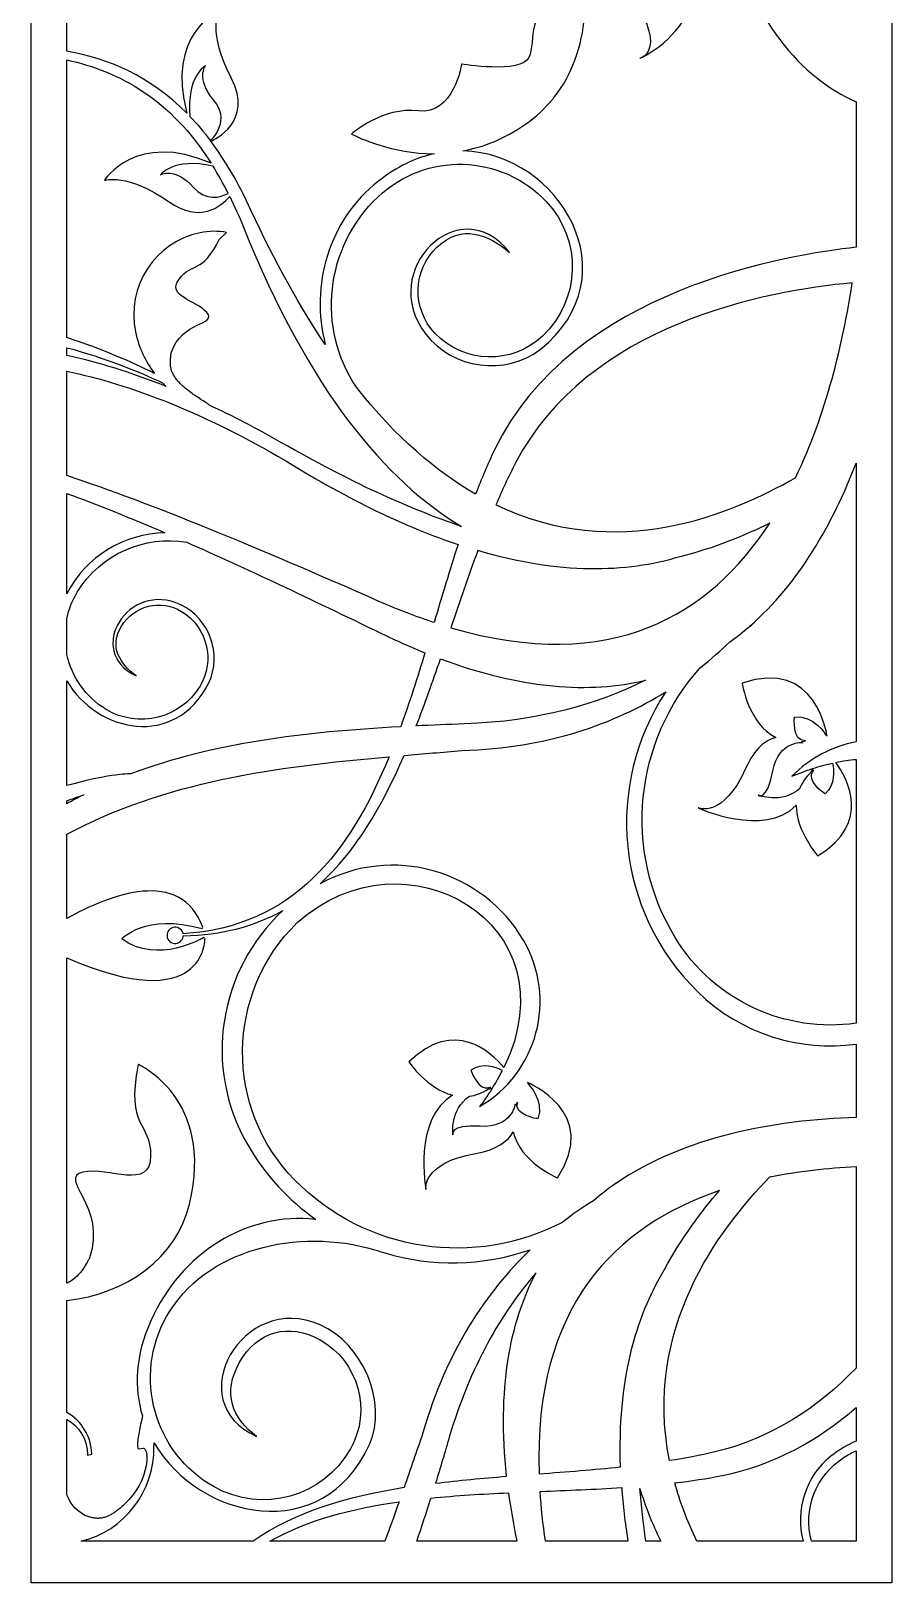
# Model space of a CAD drawing. Header units: centimetres. Extents: x -8.7 to 8, y -13.5 to 11.5.
# Drawn here: x -8.72 to -1.25, y -13.55 to -0.09 of the extents above; entities that cross this region are included whole.
import ezdxf

# ---------------------------------------------------------------- set-up
doc = ezdxf.new("R2010")
doc.units = ezdxf.units.CM
doc.header["$MEASUREMENT"] = 0
doc.layers.add('layer 1', color=7, linetype='Continuous')

msp = doc.modelspace()

# ---------------------------------------------------------------- linework, layer by layer
at = {"layer": 'layer 1', "color": 177}
for points, knots in [([(-8.72004, 11.48936), (-8.72004, 11.48936), (-8.72004, -13.54987), (-8.72004, -13.54987), (-8.72004, -13.54987), (-8.72004, -13.54987), (-1.25294, -13.54987), (-1.25294, -13.54987), (-1.25294, -13.54987), (-1.25294, -13.54987), (-1.25294, 11.45132), (-1.25294, 11.45132), (-1.25294, 11.45132), (-1.25294, 11.45132), (-8.72004, 11.48936), (-8.72004, 11.48936)], [0, 0, 0, 0, 0.2, 0.2, 0.2, 0.2, 0.4, 0.4, 0.4, 0.4, 0.6, 0.6, 0.6, 0.6, 1, 1, 1, 1]), ([(-1.56407, -1.96982), (-1.56407, -1.96982), (-1.56407, -0.70735), (-1.56407, -0.70735), (-1.56407, -0.70735), (-2.03617, -0.50061), (-2.46836, -0.02275), (-2.72979, 0.92877), (-2.72979, 0.92877), (-2.72979, 0.92877), (-2.72785, 0.9353), (-2.72785, 0.9353), (-2.72785, 0.9353), (-2.41348, 0.5919), (-2.20207, 0.94876), (-2.20207, 0.94876), (-2.20207, 0.94876), (-2.29931, 0.97802), (-2.34005, 1.07794), (-2.35707, 1.15973), (-2.35707, 1.15973), (-2.67888, 1.23955), (-2.96106, 1.34477), (-3.20992, 1.47131), (-3.20992, 1.47131), (-2.43587, 0.0658), (-3.44088, -0.33084), (-3.44088, -0.33084), (-3.44088, -0.33084), (-3.44088, -0.33084), (-3.15774, -0.26376), (-3.57956, 0.30518), (-3.57956, 0.30518), (-3.93246, 0.78116), (-3.48207, 1.35741), (-3.3256, 1.53289), (-3.3256, 1.53289), (-3.70944, 1.74711), (-4.01033, 2.01436), (-4.25606, 2.31656), (-4.25606, 2.31656), (-4.29237, 2.222), (-4.33, 2.13104), (-4.36888, 2.04356), (-4.36888, 2.04356), (-4.12271, 1.43546), (-3.93925, 0.83812), (-3.91591, 0.32459), (-3.91591, 0.32459), (-3.90383, 0.16259), (-3.90772, -0.09128), (-4.00273, -0.34576), (-4.00273, -0.34576), (-4.04547, -0.46307), (-4.10474, -0.57089), (-4.18241, -0.66775), (-4.18241, -0.66775), (-4.18472, -0.67069), (-4.18696, -0.67365), (-4.18932, -0.67657), (-4.18932, -0.67657), (-4.19227, -0.68025), (-4.19532, -0.68386), (-4.19837, -0.68749), (-4.19837, -0.68749), (-4.26202, -0.76468), (-4.33907, -0.83748), (-4.43236, -0.90263), (-4.43236, -0.90263), (-4.6162, -1.03098), (-4.80036, -1.10113), (-4.97388, -1.13396), (-4.97388, -1.13396), (-4.13594, -1.15631), (-3.50325, -2.21623), (-4.30384, -2.85464), (-4.30384, -2.85464), (-4.60518, -3.08797), (-5.06279, -3.02471), (-5.29599, -2.72331), (-5.29599, -2.72331), (-5.72444, -2.16949), (-4.99814, -1.46139), (-4.57093, -2.01356), (-4.57093, -2.01356), (-4.76027, -1.85257), (-4.98498, -1.76675), (-5.1967, -1.96675), (-5.1967, -1.96675), (-5.40875, -2.16713), (-5.4182, -2.50164), (-5.21781, -2.71357), (-5.21781, -2.71357), (-4.96724, -2.97878), (-4.54925, -2.99074), (-4.28403, -2.74021), (-4.28403, -2.74021), (-3.95266, -2.42693), (-3.93786, -1.90442), (-4.25107, -1.57289), (-4.25107, -1.57289), (-4.6426, -1.15857), (-5.29568, -1.14024), (-5.70995, -1.53173), (-5.70995, -1.53173), (-6.17355, -1.96974), (-6.2406, -2.67005), (-5.89854, -3.18346), (-5.89854, -3.18346), (-5.55476, -3.6167), (-5.20613, -3.91388), (-4.86374, -4.10982), (-4.86374, -4.10982), (-4.81288, -3.9773), (-4.75881, -3.84908), (-4.70028, -3.72686), (-4.70028, -3.72686), (-4.0297, -2.32651), (-2.12511, -2.02809), (-1.56407, -1.96982)], [0, 0, 0, 0, 0.03225806, 0.03225806, 0.03225806, 0.03225806, 0.06451613, 0.06451613, 0.06451613, 0.06451613, 0.09677419, 0.09677419, 0.09677419, 0.09677419, 0.12903226, 0.12903226, 0.12903226, 0.12903226, 0.16129032, 0.16129032, 0.16129032, 0.16129032, 0.19354839, 0.19354839, 0.19354839, 0.19354839, 0.22580645, 0.22580645, 0.22580645, 0.22580645, 0.25806452, 0.25806452, 0.25806452, 0.25806452, 0.29032258, 0.29032258, 0.29032258, 0.29032258, 0.32258065, 0.32258065, 0.32258065, 0.32258065, 0.35483871, 0.35483871, 0.35483871, 0.35483871, 0.38709677, 0.38709677, 0.38709677, 0.38709677, 0.41935484, 0.41935484, 0.41935484, 0.41935484, 0.4516129, 0.4516129, 0.4516129, 0.4516129, 0.48387097, 0.48387097, 0.48387097, 0.48387097, 0.51612903, 0.51612903, 0.51612903, 0.51612903, 0.5483871, 0.5483871, 0.5483871, 0.5483871, 0.58064516, 0.58064516, 0.58064516, 0.58064516, 0.61290323, 0.61290323, 0.61290323, 0.61290323, 0.64516129, 0.64516129, 0.64516129, 0.64516129, 0.67741935, 0.67741935, 0.67741935, 0.67741935, 0.70967742, 0.70967742, 0.70967742, 0.70967742, 0.74193548, 0.74193548, 0.74193548, 0.74193548, 0.77419355, 0.77419355, 0.77419355, 0.77419355, 0.80645161, 0.80645161, 0.80645161, 0.80645161, 0.83870968, 0.83870968, 0.83870968, 0.83870968, 0.87096774, 0.87096774, 0.87096774, 0.87096774, 0.90322581, 0.90322581, 0.90322581, 0.90322581, 0.93548387, 0.93548387, 0.93548387, 0.93548387, 1, 1, 1, 1]), ([(-8.40891, 1.05846), (-8.40891, 1.05846), (-8.40891, -0.2704), (-8.40891, -0.2704), (-8.40891, -0.2704), (-8.04628, -0.33522), (-7.69075, -0.4811), (-7.36853, -0.80699), (-7.36853, -0.80699), (-7.5547, -0.12901), (-7.0933, 0.08269), (-7.0933, 0.08269), (-7.0933, 0.08269), (-7.0933, 0.08269), (-7.18849, -0.1044), (-6.98341, -0.49974), (-6.98341, -0.49974), (-6.78605, -0.88027), (-7.13418, -1.03848), (-7.1606, -1.04982), (-7.1606, -1.04982), (-7.03776, -1.21426), (-6.92115, -1.41088), (-6.81258, -1.64662), (-6.81258, -1.64662), (-6.6028, -2.10209), (-6.38677, -2.48756), (-6.16754, -2.81375), (-6.16754, -2.81375), (-6.29897, -2.302), (-6.14085, -1.73291), (-5.70546, -1.39602), (-5.70546, -1.39602), (-5.54654, -1.26964), (-5.38282, -1.19344), (-5.22202, -1.1578), (-5.22202, -1.1578), (-5.59119, -1.1601), (-5.87536, -1.01896), (-5.9411, -0.98845), (-5.9411, -0.98845), (-5.9411, -0.98845), (-5.6667, -0.7482), (-5.36142, -0.78733), (-5.36142, -0.78733), (-5.05599, -0.82632), (-4.9852, -0.38098), (-4.9852, -0.38098), (-4.9852, -0.38098), (-4.9852, -0.38098), (-4.47005, -0.46778), (-4.40295, -0.32334), (-4.40295, -0.32334), (-4.33595, -0.1788), (-4.43228, 0.12316), (-4.1267, 0.10927), (-4.1267, 0.10927), (-4.04819, 0.10564), (-3.99939, 0.19642), (-3.97191, 0.32904), (-3.97191, 0.32904), (-4.01851, 0.76304), (-4.18285, 1.25752), (-4.39632, 1.76976), (-4.39632, 1.76976), (-4.39632, 1.76976), (-4.39692, 1.76293), (-4.39692, 1.76293), (-4.39692, 1.76293), (-4.41542, 1.79059), (-4.44119, 1.81065), (-4.4729, 1.82487), (-4.4729, 1.82487), (-5.65193, -0.52322), (-7.77226, -0.04034), (-8.40891, 1.05846)], [0, 0, 0, 0, 0.05, 0.05, 0.05, 0.05, 0.1, 0.1, 0.1, 0.1, 0.15, 0.15, 0.15, 0.15, 0.2, 0.2, 0.2, 0.2, 0.25, 0.25, 0.25, 0.25, 0.3, 0.3, 0.3, 0.3, 0.35, 0.35, 0.35, 0.35, 0.4, 0.4, 0.4, 0.4, 0.45, 0.45, 0.45, 0.45, 0.5, 0.5, 0.5, 0.5, 0.55, 0.55, 0.55, 0.55, 0.6, 0.6, 0.6, 0.6, 0.65, 0.65, 0.65, 0.65, 0.7, 0.7, 0.7, 0.7, 0.75, 0.75, 0.75, 0.75, 0.8, 0.8, 0.8, 0.8, 0.85, 0.85, 0.85, 0.85, 0.9, 0.9, 0.9, 0.9, 1, 1, 1, 1]), ([(-8.40891, -0.34498), (-8.40891, -0.34498), (-8.40891, -2.75301), (-8.40891, -2.75301), (-8.40891, -2.75301), (-8.10919, -2.84948), (-7.85075, -2.9627), (-7.64924, -3.06338), (-7.64924, -3.06338), (-7.72745, -2.96026), (-7.78471, -2.83866), (-7.8133, -2.70364), (-7.8133, -2.70364), (-7.8963, -2.3117), (-7.64591, -1.92667), (-7.25388, -1.84373), (-7.25388, -1.84373), (-7.17549, -1.82713), (-7.09746, -1.8272), (-7.02346, -1.84154), (-7.02346, -1.84154), (-7.02346, -1.84154), (-7.08821, -1.90092), (-7.08821, -1.90092), (-7.08821, -1.90092), (-7.23842, -2.2071), (-7.32179, -2.09403), (-7.43475, -2.24458), (-7.43475, -2.24458), (-7.54913, -2.3967), (-7.28816, -2.42644), (-7.19494, -2.5359), (-7.19494, -2.5359), (-7.10189, -2.64542), (-7.41293, -2.60321), (-7.50373, -2.88471), (-7.50373, -2.88471), (-7.50551, -2.89024), (-7.50552, -2.89703), (-7.50628, -2.90271), (-7.50628, -2.90271), (-7.50803, -2.91512), (-7.5095, -2.9275), (-7.51055, -2.93997), (-7.51055, -2.93997), (-7.51149, -2.9521), (-7.51201, -2.96428), (-7.51148, -2.97643), (-7.51148, -2.97643), (-7.51109, -2.98826), (-7.50986, -3.00009), (-7.5077, -3.01166), (-7.5077, -3.01166), (-7.50552, -3.02318), (-7.50231, -3.03449), (-7.49824, -3.04544), (-7.49824, -3.04544), (-7.49408, -3.05647), (-7.4891, -3.0672), (-7.48332, -3.07752), (-7.48332, -3.07752), (-7.47736, -3.088), (-7.47075, -3.09809), (-7.46359, -3.10774), (-7.46359, -3.10774), (-7.45614, -3.11769), (-7.4483, -3.1272), (-7.43999, -3.13632), (-7.43999, -3.13632), (-7.43166, -3.14557), (-7.42296, -3.15456), (-7.41394, -3.16324), (-7.41394, -3.16324), (-7.40482, -3.17189), (-7.39546, -3.18028), (-7.38603, -3.18847), (-7.38603, -3.18847), (-7.37652, -3.19663), (-7.36686, -3.20456), (-7.35702, -3.21223), (-7.35702, -3.21223), (-7.32813, -3.23477), (-7.29766, -3.25601), (-7.26606, -3.2744), (-7.26606, -3.2744), (-7.26606, -3.2744), (-7.2625, -3.2785), (-7.2625, -3.2785), (-7.2625, -3.2785), (-7.20773, -3.3127), (-7.17847, -3.33311), (-7.17847, -3.33311), (-7.17847, -3.33311), (-7.17847, -3.33311), (-7.17737, -3.33663), (-7.17737, -3.33663), (-7.17737, -3.33663), (-6.9745, -3.431), (-6.7641, -3.53972), (-6.54628, -3.66373), (-6.54628, -3.66373), (-5.96307, -3.99875), (-5.44607, -4.23386), (-4.98673, -4.3898), (-4.98673, -4.3898), (-5.64171, -3.99715), (-6.30504, -3.21815), (-6.87839, -1.79381), (-6.87839, -1.79381), (-6.91638, -1.69943), (-6.95597, -1.61121), (-6.99688, -1.52836), (-6.99688, -1.52836), (-7.07372, -1.61764), (-7.25524, -1.76311), (-7.52274, -1.575), (-7.52274, -1.575), (-7.88542, -1.31995), (-8.08281, -1.38881), (-8.08281, -1.38881), (-8.08281, -1.38881), (-8.08281, -1.38881), (-7.80954, -0.95724), (-7.15806, -1.24037), (-7.15806, -1.24037), (-7.5151, -0.679), (-7.95317, -0.4473), (-8.40891, -0.34498)], [0, 0, 0, 0, 0.03030303, 0.03030303, 0.03030303, 0.03030303, 0.06060606, 0.06060606, 0.06060606, 0.06060606, 0.09090909, 0.09090909, 0.09090909, 0.09090909, 0.12121212, 0.12121212, 0.12121212, 0.12121212, 0.15151515, 0.15151515, 0.15151515, 0.15151515, 0.18181818, 0.18181818, 0.18181818, 0.18181818, 0.21212121, 0.21212121, 0.21212121, 0.21212121, 0.24242424, 0.24242424, 0.24242424, 0.24242424, 0.27272727, 0.27272727, 0.27272727, 0.27272727, 0.3030303, 0.3030303, 0.3030303, 0.3030303, 0.33333333, 0.33333333, 0.33333333, 0.33333333, 0.36363636, 0.36363636, 0.36363636, 0.36363636, 0.39393939, 0.39393939, 0.39393939, 0.39393939, 0.42424242, 0.42424242, 0.42424242, 0.42424242, 0.45454545, 0.45454545, 0.45454545, 0.45454545, 0.48484848, 0.48484848, 0.48484848, 0.48484848, 0.51515152, 0.51515152, 0.51515152, 0.51515152, 0.54545455, 0.54545455, 0.54545455, 0.54545455, 0.57575758, 0.57575758, 0.57575758, 0.57575758, 0.60606061, 0.60606061, 0.60606061, 0.60606061, 0.63636364, 0.63636364, 0.63636364, 0.63636364, 0.66666667, 0.66666667, 0.66666667, 0.66666667, 0.6969697, 0.6969697, 0.6969697, 0.6969697, 0.72727273, 0.72727273, 0.72727273, 0.72727273, 0.75757576, 0.75757576, 0.75757576, 0.75757576, 0.78787879, 0.78787879, 0.78787879, 0.78787879, 0.81818182, 0.81818182, 0.81818182, 0.81818182, 0.84848485, 0.84848485, 0.84848485, 0.84848485, 0.87878788, 0.87878788, 0.87878788, 0.87878788, 0.90909091, 0.90909091, 0.90909091, 0.90909091, 0.93939394, 0.93939394, 0.93939394, 0.93939394, 1, 1, 1, 1]), ([(-7.16341, -1.04612), (-7.22147, -0.96869), (-7.28092, -0.89842), (-7.34159, -0.83477), (-7.34159, -0.83477), (-7.37307, -0.485), (-7.2056, -0.39365), (-7.2056, -0.39365), (-7.2056, -0.39365), (-7.2056, -0.39365), (-7.2954, -0.50637), (-7.13536, -0.69405), (-7.13536, -0.69405), (-6.9917, -0.86263), (-7.13309, -1.0165), (-7.16341, -1.04612)], [0, 0, 0, 0, 0.2, 0.2, 0.2, 0.2, 0.4, 0.4, 0.4, 0.4, 0.6, 0.6, 0.6, 0.6, 1, 1, 1, 1]), ([(-7.14121, -1.26694), (-7.09606, -1.33977), (-7.0523, -1.41826), (-7.00994, -1.50231), (-7.00994, -1.50231), (-7.07927, -1.53863), (-7.20152, -1.57285), (-7.31076, -1.45095), (-7.31076, -1.45095), (-7.47464, -1.26791), (-7.5978, -1.34162), (-7.5978, -1.34162), (-7.5978, -1.34162), (-7.5978, -1.34162), (-7.48473, -1.18759), (-7.14121, -1.26694)], [0, 0, 0, 0, 0.2, 0.2, 0.2, 0.2, 0.4, 0.4, 0.4, 0.4, 0.6, 0.6, 0.6, 0.6, 1, 1, 1, 1]), ([(-1.59762, -2.27784), (-1.67597, -2.79368), (-1.82152, -3.41475), (-2.09018, -3.96765), (-2.09018, -3.96765), (-2.65375, -4.28538), (-3.63137, -4.706), (-4.68812, -4.20201), (-4.68812, -4.20201), (-4.63453, -4.0766), (-4.57812, -3.95525), (-4.51771, -3.83969), (-4.51771, -3.83969), (-3.88774, -2.63447), (-2.34708, -2.34637), (-1.59762, -2.27784)], [0, 0, 0, 0, 0.2, 0.2, 0.2, 0.2, 0.4, 0.4, 0.4, 0.4, 0.6, 0.6, 0.6, 0.6, 1, 1, 1, 1]), ([(-8.40891, -2.83981), (-8.40891, -2.83981), (-8.40891, -2.90729), (-8.40891, -2.90729), (-8.40891, -2.90729), (-8.13976, -2.96647), (-7.85252, -3.05489), (-7.54688, -3.17698), (-7.54688, -3.17698), (-7.55838, -3.16621), (-7.56958, -3.15511), (-7.58053, -3.14373), (-7.58053, -3.14373), (-7.79113, -3.04498), (-8.07398, -2.93069), (-8.40891, -2.83981)], [0, 0, 0, 0, 0.2, 0.2, 0.2, 0.2, 0.4, 0.4, 0.4, 0.4, 0.6, 0.6, 0.6, 0.6, 1, 1, 1, 1]), ([(-8.40891, -3.04416), (-8.40891, -3.04416), (-8.40891, -3.94914), (-8.40891, -3.94914), (-8.40891, -3.94914), (-7.66157, -4.19673), (-6.77534, -4.56657), (-5.70258, -5.03916), (-5.70258, -5.03916), (-5.53646, -5.11235), (-5.37762, -5.17263), (-5.22437, -5.22321), (-5.22437, -5.22321), (-5.15635, -4.99525), (-5.08884, -4.76728), (-5.01679, -4.54581), (-5.01679, -4.54581), (-5.46185, -4.39706), (-5.9574, -4.16303), (-6.5087, -3.82196), (-6.5087, -3.82196), (-7.22177, -3.40437), (-7.85484, -3.15895), (-8.40891, -3.04416)], [0, 0, 0, 0, 0.14285714, 0.14285714, 0.14285714, 0.14285714, 0.28571429, 0.28571429, 0.28571429, 0.28571429, 0.42857143, 0.42857143, 0.42857143, 0.42857143, 0.57142857, 0.57142857, 0.57142857, 0.57142857, 0.71428571, 0.71428571, 0.71428571, 0.71428571, 1, 1, 1, 1]), ([(-1.56407, -8.69707), (-1.56407, -8.69707), (-1.56407, -6.40942), (-1.56407, -6.40942), (-1.56407, -6.40942), (-1.62109, -6.41465), (-1.67986, -6.42324), (-1.74056, -6.43577), (-1.74056, -6.43577), (-1.64192, -6.57077), (-1.42282, -6.95826), (-1.89666, -7.24616), (-1.89666, -7.24616), (-1.89666, -7.24616), (-2.08304, -7.03675), (-2.08299, -6.80758), (-2.08299, -6.80758), (-2.36473, -7.0923), (-2.93351, -6.82927), (-2.93351, -6.82927), (-2.93351, -6.82927), (-2.93351, -6.82927), (-2.71861, -6.92624), (-2.52218, -6.48843), (-2.52218, -6.48843), (-2.44304, -6.3121), (-2.3471, -6.2414), (-2.26071, -6.21977), (-2.26071, -6.21977), (-2.49906, -6.0997), (-2.55313, -5.74853), (-2.55313, -5.74853), (-2.55313, -5.74853), (-1.90868, -5.52503), (-1.81629, -6.20607), (-1.81629, -6.20607), (-1.81629, -6.20607), (-1.81629, -6.20607), (-1.82631, -6.19759), (-1.82631, -6.19759), (-1.82631, -6.19759), (-1.82631, -6.19759), (-1.92944, -6.02012), (-2.09812, -6.04142), (-2.09812, -6.04142), (-2.09812, -6.04142), (-2.12255, -6.25465), (-2.00282, -6.2474), (-2.00282, -6.2474), (-2.00282, -6.2474), (-2.02346, -6.25486), (-2.02346, -6.25486), (-2.02346, -6.25486), (-2.02798, -6.25549), (-2.03241, -6.25596), (-2.03686, -6.25645), (-2.03686, -6.25645), (-2.02956, -6.26075), (-2.02554, -6.26356), (-2.02554, -6.26356), (-2.02554, -6.26356), (-2.02554, -6.26356), (-2.23264, -6.23868), (-2.28499, -6.50932), (-2.28499, -6.50932), (-2.33731, -6.78007), (-2.4138, -6.72005), (-2.4138, -6.72005), (-2.4138, -6.72005), (-2.4138, -6.72005), (-2.21045, -6.8), (-2.0556, -6.66406), (-2.0556, -6.66406), (-2.03533, -6.61436), (-2.00252, -6.56559), (-1.95364, -6.51967), (-1.95364, -6.51967), (-1.94932, -6.50995), (-1.94517, -6.49984), (-1.94117, -6.4893), (-1.94117, -6.4893), (-1.99956, -6.5082), (-2.0592, -6.52997), (-2.12045, -6.55568), (-2.12045, -6.55568), (-1.96372, -6.39593), (-1.76855, -6.29679), (-1.56407, -6.25849), (-1.56407, -6.25849), (-1.56407, -6.25849), (-1.56407, -3.84099), (-1.56407, -3.84099), (-1.56407, -3.84099), (-1.767, -4.36796), (-2.06064, -4.88501), (-2.48543, -5.25324), (-2.48543, -5.25324), (-2.48543, -5.25324), (-2.47142, -5.24554), (-2.47142, -5.24554), (-2.47142, -5.24554), (-2.47767, -5.24934), (-2.48379, -5.25329), (-2.48999, -5.25715), (-2.48999, -5.25715), (-2.54459, -5.30425), (-2.60112, -5.34913), (-2.66013, -5.39102), (-2.66013, -5.39102), (-2.73786, -5.46616), (-2.82333, -5.54149), (-2.91679, -5.61497), (-2.91679, -5.61497), (-3.48139, -6.24493), (-3.59473, -7.1936), (-3.13287, -7.95393), (-3.13287, -7.95393), (-2.79532, -8.50963), (-2.16937, -8.78242), (-1.56407, -8.69707)], [0, 0, 0, 0, 0.03225806, 0.03225806, 0.03225806, 0.03225806, 0.06451613, 0.06451613, 0.06451613, 0.06451613, 0.09677419, 0.09677419, 0.09677419, 0.09677419, 0.12903226, 0.12903226, 0.12903226, 0.12903226, 0.16129032, 0.16129032, 0.16129032, 0.16129032, 0.19354839, 0.19354839, 0.19354839, 0.19354839, 0.22580645, 0.22580645, 0.22580645, 0.22580645, 0.25806452, 0.25806452, 0.25806452, 0.25806452, 0.29032258, 0.29032258, 0.29032258, 0.29032258, 0.32258065, 0.32258065, 0.32258065, 0.32258065, 0.35483871, 0.35483871, 0.35483871, 0.35483871, 0.38709677, 0.38709677, 0.38709677, 0.38709677, 0.41935484, 0.41935484, 0.41935484, 0.41935484, 0.4516129, 0.4516129, 0.4516129, 0.4516129, 0.48387097, 0.48387097, 0.48387097, 0.48387097, 0.51612903, 0.51612903, 0.51612903, 0.51612903, 0.5483871, 0.5483871, 0.5483871, 0.5483871, 0.58064516, 0.58064516, 0.58064516, 0.58064516, 0.61290323, 0.61290323, 0.61290323, 0.61290323, 0.64516129, 0.64516129, 0.64516129, 0.64516129, 0.67741935, 0.67741935, 0.67741935, 0.67741935, 0.70967742, 0.70967742, 0.70967742, 0.70967742, 0.74193548, 0.74193548, 0.74193548, 0.74193548, 0.77419355, 0.77419355, 0.77419355, 0.77419355, 0.80645161, 0.80645161, 0.80645161, 0.80645161, 0.83870968, 0.83870968, 0.83870968, 0.83870968, 0.87096774, 0.87096774, 0.87096774, 0.87096774, 0.90322581, 0.90322581, 0.90322581, 0.90322581, 0.93548387, 0.93548387, 0.93548387, 0.93548387, 1, 1, 1, 1]), ([(-8.40891, -4.10301), (-8.40891, -4.10301), (-8.40891, -4.9749), (-8.40891, -4.9749), (-8.40891, -4.9749), (-8.24737, -4.64584), (-7.90996, -4.45506), (-7.55868, -4.4448), (-7.55868, -4.4448), (-7.8612, -4.31452), (-8.14378, -4.20033), (-8.40891, -4.10301)], [0, 0, 0, 0, 0.25, 0.25, 0.25, 0.25, 0.5, 0.5, 0.5, 0.5, 1, 1, 1, 1]), ([(-2.31208, -4.3612), (-2.83094, -5.15452), (-3.6824, -5.6768), (-5.07777, -5.2689), (-5.07777, -5.2689), (-5.00173, -5.04314), (-4.92586, -4.81783), (-4.84532, -4.59968), (-4.84532, -4.59968), (-4.13418, -4.80857), (-3.5581, -4.79406), (-3.09399, -4.65329), (-3.09399, -4.65329), (-2.79238, -4.57905), (-2.52586, -4.46618), (-2.31208, -4.3612)], [0, 0, 0, 0, 0.2, 0.2, 0.2, 0.2, 0.4, 0.4, 0.4, 0.4, 0.6, 0.6, 0.6, 0.6, 1, 1, 1, 1]), ([(-8.40891, -5.18551), (-8.40891, -5.18551), (-8.40891, -5.50007), (-8.40891, -5.50007), (-8.40891, -5.50007), (-8.36729, -5.69187), (-8.24994, -5.86683), (-8.06871, -5.97643), (-8.06871, -5.97643), (-7.78885, -6.14563), (-7.42491, -6.05598), (-7.25564, -5.77622), (-7.25564, -5.77622), (-7.12031, -5.55233), (-7.1921, -5.26121), (-7.41599, -5.12585), (-7.41599, -5.12585), (-7.59492, -5.01756), (-7.82792, -5.07494), (-7.93617, -5.25396), (-7.93617, -5.25396), (-8.04422, -5.43268), (-7.94997, -5.57715), (-7.80842, -5.68541), (-7.80842, -5.68541), (-8.26021, -5.46979), (-7.87416, -4.85335), (-7.42102, -5.06959), (-7.42102, -5.06959), (-7.17442, -5.18728), (-7.06066, -5.49838), (-7.17845, -5.74497), (-7.17845, -5.74497), (-7.46603, -6.32547), (-8.15308, -6.17389), (-8.40891, -5.72916), (-8.40891, -5.72916), (-8.40891, -5.72916), (-8.40891, -6.63724), (-8.40891, -6.63724), (-8.40891, -6.63724), (-8.08888, -6.54304), (-7.87563, -6.5338), (-7.84783, -6.53299), (-7.84783, -6.53299), (-7.14427, -6.26737), (-6.35337, -6.17204), (-5.51392, -6.12635), (-5.51392, -6.12635), (-5.43842, -5.9189), (-5.36971, -5.70343), (-5.30333, -5.48566), (-5.30333, -5.48566), (-5.42513, -5.43639), (-5.55017, -5.3811), (-5.67915, -5.31839), (-5.67915, -5.31839), (-6.30309, -5.01504), (-6.86295, -4.75022), (-7.36908, -4.52734), (-7.36908, -4.52734), (-7.73358, -4.46414), (-8.11598, -4.62461), (-8.31891, -4.96026), (-8.31891, -4.96026), (-8.36226, -5.03193), (-8.39201, -5.108), (-8.40891, -5.18551)], [0, 0, 0, 0, 0.05555556, 0.05555556, 0.05555556, 0.05555556, 0.11111111, 0.11111111, 0.11111111, 0.11111111, 0.16666667, 0.16666667, 0.16666667, 0.16666667, 0.22222222, 0.22222222, 0.22222222, 0.22222222, 0.27777778, 0.27777778, 0.27777778, 0.27777778, 0.33333333, 0.33333333, 0.33333333, 0.33333333, 0.38888889, 0.38888889, 0.38888889, 0.38888889, 0.44444444, 0.44444444, 0.44444444, 0.44444444, 0.5, 0.5, 0.5, 0.5, 0.55555556, 0.55555556, 0.55555556, 0.55555556, 0.61111111, 0.61111111, 0.61111111, 0.61111111, 0.66666667, 0.66666667, 0.66666667, 0.66666667, 0.72222222, 0.72222222, 0.72222222, 0.72222222, 0.77777778, 0.77777778, 0.77777778, 0.77777778, 0.83333333, 0.83333333, 0.83333333, 0.83333333, 0.88888889, 0.88888889, 0.88888889, 0.88888889, 1, 1, 1, 1]), ([(-5.37923, -6.11943), (-5.24152, -6.11277), (-5.10258, -6.10723), (-4.96256, -6.10235), (-4.96256, -6.10235), (-4.32165, -6.07997), (-3.8036, -5.92817), (-3.39033, -5.72318), (-3.39033, -5.72318), (-3.87355, -5.83883), (-4.45899, -5.802), (-5.16867, -5.53742), (-5.16867, -5.53742), (-5.2361, -5.73461), (-5.30521, -5.9301), (-5.37923, -6.11943)], [0, 0, 0, 0, 0.2, 0.2, 0.2, 0.2, 0.4, 0.4, 0.4, 0.4, 0.6, 0.6, 0.6, 0.6, 1, 1, 1, 1]), ([(-1.56407, -9.51341), (-1.56407, -9.51341), (-1.56407, -8.87777), (-1.56407, -8.87777), (-1.56407, -8.87777), (-2.05046, -8.94444), (-2.56136, -8.79349), (-2.93895, -8.42314), (-2.93895, -8.42314), (-3.65353, -7.72231), (-3.7475, -6.62785), (-3.2145, -5.82349), (-3.2145, -5.82349), (-3.65701, -6.09806), (-4.23762, -6.31143), (-4.98376, -6.33328), (-4.98376, -6.33328), (-5.15163, -6.34725), (-5.3185, -6.3607), (-5.48415, -6.37488), (-5.48415, -6.37488), (-5.67466, -6.81435), (-5.90249, -7.20607), (-6.21337, -7.48754), (-6.21337, -7.48754), (-5.59017, -7.14745), (-4.80579, -7.36427), (-4.44722, -7.98208), (-4.44722, -7.98208), (-4.15567, -8.48441), (-4.32669, -9.12797), (-4.82894, -9.41963), (-4.82894, -9.41963), (-4.7889, -9.36664), (-4.75305, -9.31424), (-4.72031, -9.26233), (-4.72031, -9.26233), (-4.73152, -9.2636), (-4.74234, -9.26513), (-4.75284, -9.26691), (-4.75284, -9.26691), (-4.80943, -9.30292), (-4.86479, -9.32267), (-4.91795, -9.33003), (-4.91795, -9.33003), (-5.08793, -9.44648), (-5.06071, -9.66326), (-5.06071, -9.66326), (-5.06071, -9.66326), (-5.06071, -9.66326), (-5.09996, -9.57431), (-4.82468, -9.59053), (-4.82468, -9.59053), (-4.54949, -9.60669), (-4.52241, -9.39986), (-4.52241, -9.39986), (-4.52241, -9.39986), (-4.52241, -9.39986), (-4.52068, -9.40444), (-4.51832, -9.41257), (-4.51832, -9.41257), (-4.51675, -9.40839), (-4.5152, -9.40422), (-4.51348, -9.4), (-4.51348, -9.4), (-4.51348, -9.4), (-4.50115, -9.38184), (-4.50115, -9.38184), (-4.50115, -9.38184), (-4.53776, -9.49606), (-4.32511, -9.52509), (-4.32511, -9.52509), (-4.32511, -9.52509), (-4.26279, -9.36692), (-4.40925, -9.22312), (-4.40925, -9.22312), (-4.40925, -9.22312), (-4.40925, -9.22312), (-4.41499, -9.21132), (-4.41499, -9.21132), (-4.41499, -9.21132), (-4.41499, -9.21132), (-3.77792, -9.46916), (-4.15376, -10.03838), (-4.15376, -10.03838), (-4.15376, -10.03838), (-4.48067, -9.89919), (-4.53811, -9.63858), (-4.53811, -9.63858), (-4.58043, -9.71695), (-4.67264, -9.79243), (-4.86306, -9.82553), (-4.86306, -9.82553), (-5.33584, -9.90766), (-5.29498, -10.13985), (-5.29498, -10.13985), (-5.29498, -10.13985), (-5.29498, -10.13985), (-5.40926, -9.52371), (-5.06373, -9.32109), (-5.06373, -9.32109), (-5.28581, -9.26449), (-5.44269, -9.03214), (-5.44269, -9.03214), (-5.44269, -9.03214), (-5.04661, -8.64416), (-4.72528, -8.95224), (-4.61885, -9.08118), (-4.61885, -9.08118), (-4.00742, -7.82608), (-5.48073, -6.99021), (-6.41125, -7.82484), (-6.41125, -7.82484), (-7.03347, -8.43434), (-7.04371, -9.43281), (-6.43402, -10.05507), (-6.43402, -10.05507), (-5.81135, -10.6906), (-4.86391, -10.81519), (-4.1139, -10.4236), (-4.1139, -10.4236), (-4.02244, -10.3534), (-3.93125, -10.29097), (-3.8419, -10.2355), (-3.8419, -10.2355), (-3.78142, -10.18373), (-3.71842, -10.13535), (-3.65315, -10.0903), (-3.65315, -10.0903), (-3.65315, -10.0903), (-3.64618, -10.08352), (-3.64618, -10.08352), (-3.64618, -10.08352), (-3.64618, -10.08352), (-3.65151, -10.08921), (-3.65151, -10.08921), (-3.65151, -10.08921), (-3.05202, -9.67617), (-2.26605, -9.53739), (-1.56407, -9.51341)], [0, 0, 0, 0, 0.02777778, 0.02777778, 0.02777778, 0.02777778, 0.05555556, 0.05555556, 0.05555556, 0.05555556, 0.08333333, 0.08333333, 0.08333333, 0.08333333, 0.11111111, 0.11111111, 0.11111111, 0.11111111, 0.13888889, 0.13888889, 0.13888889, 0.13888889, 0.16666667, 0.16666667, 0.16666667, 0.16666667, 0.19444444, 0.19444444, 0.19444444, 0.19444444, 0.22222222, 0.22222222, 0.22222222, 0.22222222, 0.25, 0.25, 0.25, 0.25, 0.27777778, 0.27777778, 0.27777778, 0.27777778, 0.30555556, 0.30555556, 0.30555556, 0.30555556, 0.33333333, 0.33333333, 0.33333333, 0.33333333, 0.36111111, 0.36111111, 0.36111111, 0.36111111, 0.38888889, 0.38888889, 0.38888889, 0.38888889, 0.41666667, 0.41666667, 0.41666667, 0.41666667, 0.44444444, 0.44444444, 0.44444444, 0.44444444, 0.47222222, 0.47222222, 0.47222222, 0.47222222, 0.5, 0.5, 0.5, 0.5, 0.52777778, 0.52777778, 0.52777778, 0.52777778, 0.55555556, 0.55555556, 0.55555556, 0.55555556, 0.58333333, 0.58333333, 0.58333333, 0.58333333, 0.61111111, 0.61111111, 0.61111111, 0.61111111, 0.63888889, 0.63888889, 0.63888889, 0.63888889, 0.66666667, 0.66666667, 0.66666667, 0.66666667, 0.69444444, 0.69444444, 0.69444444, 0.69444444, 0.72222222, 0.72222222, 0.72222222, 0.72222222, 0.75, 0.75, 0.75, 0.75, 0.77777778, 0.77777778, 0.77777778, 0.77777778, 0.80555556, 0.80555556, 0.80555556, 0.80555556, 0.83333333, 0.83333333, 0.83333333, 0.83333333, 0.86111111, 0.86111111, 0.86111111, 0.86111111, 0.88888889, 0.88888889, 0.88888889, 0.88888889, 0.91666667, 0.91666667, 0.91666667, 0.91666667, 0.94444444, 0.94444444, 0.94444444, 0.94444444, 1, 1, 1, 1]), ([(-8.40891, -7.05795), (-8.40891, -7.05795), (-8.40891, -7.78775), (-8.40891, -7.78775), (-8.40891, -7.78775), (-8.03199, -7.57946), (-7.42279, -7.34494), (-7.23054, -7.86487), (-7.23054, -7.86487), (-7.23054, -7.86487), (-7.23438, -7.87593), (-7.23438, -7.87593), (-7.23438, -7.87593), (-7.73411, -7.73761), (-7.93273, -7.96665), (-7.93273, -7.96665), (-7.93273, -7.96665), (-7.62166, -8.19504), (-7.22163, -7.95392), (-7.22163, -7.95392), (-7.22163, -7.95392), (-7.22163, -7.95392), (-7.21115, -7.96517), (-7.21115, -7.96517), (-7.21115, -7.96517), (-7.21115, -7.96517), (-7.2073, -8.6504), (-8.40891, -8.131), (-8.40891, -8.131), (-8.40891, -8.131), (-8.40891, -10.95142), (-8.40891, -10.95142), (-8.40891, -10.95142), (-8.3974, -10.94573), (-8.38621, -10.93951), (-8.37539, -10.93264), (-8.37539, -10.93264), (-8.35956, -10.92245), (-8.34456, -10.91124), (-8.33065, -10.89856), (-8.33065, -10.89856), (-8.31655, -10.88588), (-8.3036, -10.87202), (-8.29164, -10.85722), (-8.29164, -10.85722), (-8.2793, -10.84213), (-8.26814, -10.82597), (-8.25765, -10.80953), (-8.25765, -10.80953), (-8.24685, -10.79274), (-8.23692, -10.77534), (-8.22707, -10.75792), (-8.22707, -10.75792), (-8.22259, -10.74986), (-8.21605, -10.7411), (-8.21305, -10.73233), (-8.21305, -10.73233), (-8.05719, -10.28456), (-8.49566, -10.03802), (-8.27078, -9.98788), (-8.27078, -9.98788), (-8.04597, -9.93782), (-7.6835, -10.15195), (-7.68268, -9.84693), (-7.68268, -9.84693), (-7.68178, -9.54193), (-7.90244, -9.61076), (-7.79037, -9.05481), (-7.79037, -9.05481), (-7.79037, -9.05481), (-7.12311, -9.34601), (-7.34573, -10.26612), (-7.34573, -10.26612), (-7.45895, -10.73374), (-7.89671, -11.04489), (-8.40891, -11.10051), (-8.40891, -11.10051), (-8.40891, -11.10051), (-8.40891, -12.07195), (-8.40891, -12.07195), (-8.40891, -12.07195), (-8.2828, -12.14364), (-8.19641, -12.27784), (-8.19285, -12.43344), (-8.19285, -12.43344), (-8.19285, -12.43344), (-8.22885, -12.4425), (-8.22885, -12.4425), (-8.22885, -12.4425), (-8.23231, -12.29319), (-8.30607, -12.19014), (-8.40891, -12.13311), (-8.40891, -12.13311), (-8.40891, -12.13311), (-8.40891, -12.78644), (-8.40891, -12.78644), (-8.40891, -12.78644), (-8.38366, -12.84924), (-8.34042, -12.91672), (-8.25232, -12.96459), (-8.25232, -12.96459), (-8.24763, -12.96713), (-8.24149, -12.96829), (-8.23649, -12.96995), (-8.23649, -12.96995), (-8.22558, -12.97364), (-8.21463, -12.97706), (-8.20355, -12.98013), (-8.20355, -12.98013), (-8.19275, -12.98304), (-8.18184, -12.98558), (-8.17077, -12.98716), (-8.17077, -12.98716), (-8.16001, -12.98882), (-8.14911, -12.98973), (-8.13829, -12.98973), (-8.13829, -12.98973), (-8.12752, -12.98971), (-8.11675, -12.98874), (-8.10616, -12.98692), (-8.10616, -12.98692), (-8.09549, -12.98503), (-8.08494, -12.98235), (-8.07465, -12.97888), (-8.07465, -12.97888), (-8.06415, -12.97527), (-8.05392, -12.97101), (-8.044, -12.96618), (-8.044, -12.96618), (-8.03373, -12.96115), (-8.02381, -12.95567), (-8.01416, -12.94972), (-8.01416, -12.94972), (-8.0044, -12.94376), (-7.99479, -12.93743), (-7.98541, -12.93074), (-7.98541, -12.93074), (-7.97605, -12.92398), (-7.96688, -12.91694), (-7.95788, -12.90981), (-7.95788, -12.90981), (-7.94889, -12.9026), (-7.94008, -12.89521), (-7.93149, -12.88763), (-7.93149, -12.88763), (-7.90622, -12.86535), (-7.88186, -12.84143), (-7.85987, -12.816), (-7.85987, -12.816), (-7.78117, -12.72531), (-7.72764, -12.61028), (-7.71629, -12.49032), (-7.71629, -12.49032), (-7.71511, -12.47793), (-7.71438, -12.46544), (-7.71479, -12.45309), (-7.71479, -12.45309), (-7.71515, -12.44204), (-7.7163, -12.43079), (-7.71912, -12.42002), (-7.71912, -12.42002), (-7.72167, -12.41067), (-7.72548, -12.40181), (-7.73072, -12.39351), (-7.73072, -12.39351), (-7.73317, -12.38967), (-7.73582, -12.38593), (-7.7387, -12.38234), (-7.7387, -12.38234), (-7.74132, -12.37913), (-7.79227, -12.38878), (-7.79347, -12.38471), (-7.79347, -12.38471), (-7.80553, -12.34499), (-7.77913, -12.21163), (-7.75359, -12.10216), (-7.75359, -12.10216), (-7.82736, -11.85905), (-7.81783, -11.57733), (-7.68104, -11.27775), (-7.68104, -11.27775), (-7.42194, -10.68975), (-6.84532, -10.33181), (-6.25078, -10.39732), (-6.25078, -10.39732), (-6.48465, -10.23208), (-6.68757, -10.01508), (-6.84076, -9.75119), (-6.84076, -9.75119), (-7.23419, -9.07347), (-7.0888, -8.23115), (-6.53639, -7.72047), (-6.53639, -7.72047), (-6.77798, -7.855), (-7.06153, -7.93351), (-7.40014, -7.93832), (-7.40014, -7.93832), (-7.40091, -7.95306), (-7.40629, -7.96766), (-7.4165, -7.97989), (-7.4165, -7.97989), (-7.44152, -8.00993), (-7.48592, -8.01405), (-7.51576, -7.98907), (-7.51576, -7.98907), (-7.54547, -7.96438), (-7.54932, -7.9198), (-7.52424, -7.88996), (-7.52424, -7.88996), (-7.49928, -7.85997), (-7.45483, -7.85583), (-7.42512, -7.88067), (-7.42512, -7.88067), (-7.41208, -7.89162), (-7.40403, -7.9063), (-7.40119, -7.92181), (-7.40119, -7.92181), (-6.44307, -7.85943), (-5.95398, -7.21228), (-5.61426, -6.3862), (-5.61426, -6.3862), (-6.61116, -6.47472), (-7.56078, -6.603), (-8.40891, -7.05795)], [0, 0, 0, 0, 0.01754386, 0.01754386, 0.01754386, 0.01754386, 0.03508772, 0.03508772, 0.03508772, 0.03508772, 0.05263158, 0.05263158, 0.05263158, 0.05263158, 0.07017544, 0.07017544, 0.07017544, 0.07017544, 0.0877193, 0.0877193, 0.0877193, 0.0877193, 0.10526316, 0.10526316, 0.10526316, 0.10526316, 0.12280702, 0.12280702, 0.12280702, 0.12280702, 0.14035088, 0.14035088, 0.14035088, 0.14035088, 0.15789474, 0.15789474, 0.15789474, 0.15789474, 0.1754386, 0.1754386, 0.1754386, 0.1754386, 0.19298246, 0.19298246, 0.19298246, 0.19298246, 0.21052632, 0.21052632, 0.21052632, 0.21052632, 0.22807018, 0.22807018, 0.22807018, 0.22807018, 0.24561404, 0.24561404, 0.24561404, 0.24561404, 0.26315789, 0.26315789, 0.26315789, 0.26315789, 0.28070175, 0.28070175, 0.28070175, 0.28070175, 0.29824561, 0.29824561, 0.29824561, 0.29824561, 0.31578947, 0.31578947, 0.31578947, 0.31578947, 0.33333333, 0.33333333, 0.33333333, 0.33333333, 0.35087719, 0.35087719, 0.35087719, 0.35087719, 0.36842105, 0.36842105, 0.36842105, 0.36842105, 0.38596491, 0.38596491, 0.38596491, 0.38596491, 0.40350877, 0.40350877, 0.40350877, 0.40350877, 0.42105263, 0.42105263, 0.42105263, 0.42105263, 0.43859649, 0.43859649, 0.43859649, 0.43859649, 0.45614035, 0.45614035, 0.45614035, 0.45614035, 0.47368421, 0.47368421, 0.47368421, 0.47368421, 0.49122807, 0.49122807, 0.49122807, 0.49122807, 0.50877193, 0.50877193, 0.50877193, 0.50877193, 0.52631579, 0.52631579, 0.52631579, 0.52631579, 0.54385965, 0.54385965, 0.54385965, 0.54385965, 0.56140351, 0.56140351, 0.56140351, 0.56140351, 0.57894737, 0.57894737, 0.57894737, 0.57894737, 0.59649123, 0.59649123, 0.59649123, 0.59649123, 0.61403509, 0.61403509, 0.61403509, 0.61403509, 0.63157895, 0.63157895, 0.63157895, 0.63157895, 0.64912281, 0.64912281, 0.64912281, 0.64912281, 0.66666667, 0.66666667, 0.66666667, 0.66666667, 0.68421053, 0.68421053, 0.68421053, 0.68421053, 0.70175439, 0.70175439, 0.70175439, 0.70175439, 0.71929825, 0.71929825, 0.71929825, 0.71929825, 0.73684211, 0.73684211, 0.73684211, 0.73684211, 0.75438596, 0.75438596, 0.75438596, 0.75438596, 0.77192982, 0.77192982, 0.77192982, 0.77192982, 0.78947368, 0.78947368, 0.78947368, 0.78947368, 0.80701754, 0.80701754, 0.80701754, 0.80701754, 0.8245614, 0.8245614, 0.8245614, 0.8245614, 0.84210526, 0.84210526, 0.84210526, 0.84210526, 0.85964912, 0.85964912, 0.85964912, 0.85964912, 0.87719298, 0.87719298, 0.87719298, 0.87719298, 0.89473684, 0.89473684, 0.89473684, 0.89473684, 0.9122807, 0.9122807, 0.9122807, 0.9122807, 0.92982456, 0.92982456, 0.92982456, 0.92982456, 0.94736842, 0.94736842, 0.94736842, 0.94736842, 0.96491228, 0.96491228, 0.96491228, 0.96491228, 1, 1, 1, 1]), ([(-1.76807, -6.44176), (-1.82397, -6.45424), (-1.88141, -6.47), (-1.94029, -6.48902), (-1.94029, -6.48902), (-1.94151, -6.49701), (-1.94284, -6.5048), (-1.94425, -6.5125), (-1.94425, -6.5125), (-1.94425, -6.5125), (-1.93033, -6.50424), (-1.93033, -6.50424), (-1.93033, -6.50424), (-1.93927, -6.51381), (-1.94511, -6.52373), (-1.94838, -6.53382), (-1.94838, -6.53382), (-1.94936, -6.5386), (-1.9503, -6.54344), (-1.95135, -6.54812), (-1.95135, -6.54812), (-1.95912, -6.62648), (-1.83225, -6.709), (-1.83225, -6.709), (-1.83225, -6.709), (-1.7441, -6.62609), (-1.75466, -6.50481), (-1.76807, -6.44176)], [0, 0, 0, 0, 0.125, 0.125, 0.125, 0.125, 0.25, 0.25, 0.25, 0.25, 0.375, 0.375, 0.375, 0.375, 0.5, 0.5, 0.5, 0.5, 0.625, 0.625, 0.625, 0.625, 0.75, 0.75, 0.75, 0.75, 1, 1, 1, 1]), ([(-8.40891, -6.76829), (-8.40891, -6.76829), (-8.40891, -6.7939), (-8.40891, -6.7939), (-8.40891, -6.7939), (-8.36084, -6.76673), (-8.31222, -6.74068), (-8.26311, -6.71568), (-8.26311, -6.71568), (-8.30911, -6.73148), (-8.35789, -6.749), (-8.40891, -6.76829)], [0, 0, 0, 0, 0.25, 0.25, 0.25, 0.25, 0.5, 0.5, 0.5, 0.5, 1, 1, 1, 1]), ([(-4.63146, -9.10636), (-4.65736, -9.15744), (-4.68683, -9.20919), (-4.71981, -9.26154), (-4.71981, -9.26154), (-4.72786, -9.26074), (-4.73574, -9.26011), (-4.74355, -9.25957), (-4.74355, -9.25957), (-4.74355, -9.25957), (-4.73212, -9.24813), (-4.73212, -9.24813), (-4.73212, -9.24813), (-4.74355, -9.2544), (-4.75457, -9.25761), (-4.76511, -9.25831), (-4.76511, -9.25831), (-4.77002, -9.25808), (-4.77497, -9.2578), (-4.7798, -9.25766), (-4.7798, -9.25766), (-4.85765, -9.24583), (-4.90627, -9.10247), (-4.90627, -9.10247), (-4.90627, -9.10247), (-4.80414, -9.03756), (-4.68924, -9.07779), (-4.63146, -9.10636)], [0, 0, 0, 0, 0.125, 0.125, 0.125, 0.125, 0.25, 0.25, 0.25, 0.25, 0.375, 0.375, 0.375, 0.375, 0.5, 0.5, 0.5, 0.5, 0.625, 0.625, 0.625, 0.625, 0.75, 0.75, 0.75, 0.75, 1, 1, 1, 1]), ([(-1.56407, -11.68699), (-1.56407, -11.68699), (-1.56407, -9.93971), (-1.56407, -9.93971), (-1.56407, -9.93971), (-1.81286, -9.95128), (-2.0663, -9.97912), (-2.31368, -10.02994), (-2.31368, -10.02994), (-2.76085, -10.4975), (-3.41005, -11.34078), (-3.18286, -12.48933), (-3.18286, -12.48933), (-3.04811, -12.46839), (-2.91659, -12.44376), (-2.78969, -12.41379), (-2.78969, -12.41379), (-2.29173, -12.2962), (-1.88776, -12.02157), (-1.56407, -11.68699)], [0, 0, 0, 0, 0.16666667, 0.16666667, 0.16666667, 0.16666667, 0.33333333, 0.33333333, 0.33333333, 0.33333333, 0.5, 0.5, 0.5, 0.5, 0.66666667, 0.66666667, 0.66666667, 0.66666667, 1, 1, 1, 1]), ([(-2.7499, -10.14769), (-2.90448, -10.32892), (-3.07976, -10.55933), (-3.22625, -10.83329), (-3.22625, -10.83329), (-3.47732, -11.24819), (-3.63372, -11.80274), (-3.60707, -12.54336), (-3.60707, -12.54336), (-3.83836, -12.56751), (-4.07543, -12.58532), (-4.31297, -12.60322), (-4.31297, -12.60322), (-4.36337, -11.15031), (-3.64668, -10.45443), (-2.7499, -10.14769)], [0, 0, 0, 0, 0.2, 0.2, 0.2, 0.2, 0.4, 0.4, 0.4, 0.4, 0.6, 0.6, 0.6, 0.6, 1, 1, 1, 1]), ([(-8.28398, -13.18866), (-8.28398, -13.18866), (-6.79252, -13.18866), (-6.79252, -13.18866), (-6.79252, -13.18866), (-6.4351, -12.93522), (-5.9804, -12.80312), (-5.48509, -12.72362), (-5.48509, -12.72362), (-5.43041, -12.56662), (-5.37613, -12.40828), (-5.32111, -12.24908), (-5.32111, -12.24908), (-5.11549, -11.53134), (-4.76508, -11.0215), (-4.38956, -10.6606), (-4.38956, -10.6606), (-4.80428, -10.80526), (-5.24513, -10.8092), (-5.64981, -10.6889), (-5.64981, -10.6889), (-5.64981, -10.6889), (-5.64964, -10.68905), (-5.64964, -10.68905), (-5.64964, -10.68905), (-5.64964, -10.68905), (-5.65226, -10.68816), (-5.65226, -10.68816), (-5.65226, -10.68816), (-5.68069, -10.67967), (-5.70896, -10.67065), (-5.737, -10.66094), (-5.737, -10.66094), (-6.40952, -10.46293), (-7.21602, -10.65722), (-7.54372, -11.23876), (-7.54372, -11.23876), (-7.83812, -11.7606), (-7.65391, -12.4222), (-7.13201, -12.71662), (-7.13201, -12.71662), (-6.71443, -12.95212), (-6.18514, -12.8046), (-5.94953, -12.38717), (-5.94953, -12.38717), (-5.76117, -12.05311), (-5.87929, -11.62973), (-6.21334, -11.44133), (-6.21334, -11.44133), (-6.48033, -11.2906), (-6.76016, -11.36731), (-6.91084, -11.63442), (-6.91084, -11.63442), (-7.06122, -11.90109), (-6.97575, -12.12629), (-6.76353, -12.27863), (-6.76353, -12.27863), (-7.43509, -11.98275), (-6.88499, -11.01514), (-6.21142, -11.31188), (-6.21142, -11.31188), (-5.84485, -11.47339), (-5.62302, -11.98321), (-5.78468, -12.34976), (-5.78468, -12.34976), (-6.18794, -13.22981), (-7.25927, -13.00787), (-7.65221, -12.33426), (-7.65221, -12.33426), (-7.65275, -12.34433), (-7.65341, -12.35437), (-7.65422, -12.36431), (-7.65422, -12.36431), (-7.64663, -12.75958), (-7.9157, -13.09626), (-8.28398, -13.18866)], [0, 0, 0, 0, 0.05, 0.05, 0.05, 0.05, 0.1, 0.1, 0.1, 0.1, 0.15, 0.15, 0.15, 0.15, 0.2, 0.2, 0.2, 0.2, 0.25, 0.25, 0.25, 0.25, 0.3, 0.3, 0.3, 0.3, 0.35, 0.35, 0.35, 0.35, 0.4, 0.4, 0.4, 0.4, 0.45, 0.45, 0.45, 0.45, 0.5, 0.5, 0.5, 0.5, 0.55, 0.55, 0.55, 0.55, 0.6, 0.6, 0.6, 0.6, 0.65, 0.65, 0.65, 0.65, 0.7, 0.7, 0.7, 0.7, 0.75, 0.75, 0.75, 0.75, 0.8, 0.8, 0.8, 0.8, 0.85, 0.85, 0.85, 0.85, 0.9, 0.9, 0.9, 0.9, 1, 1, 1, 1]), ([(-4.59563, -12.62496), (-4.80336, -12.64157), (-5.00985, -12.66018), (-5.21161, -12.68508), (-5.21161, -12.68508), (-5.17112, -12.55331), (-5.13143, -12.42008), (-5.0921, -12.28562), (-5.0921, -12.28562), (-4.91281, -11.67286), (-4.63933, -11.20976), (-4.34013, -10.86051), (-4.34013, -10.86051), (-4.56947, -11.29964), (-4.67626, -11.8751), (-4.59563, -12.62496)], [0, 0, 0, 0, 0.2, 0.2, 0.2, 0.2, 0.4, 0.4, 0.4, 0.4, 0.6, 0.6, 0.6, 0.6, 1, 1, 1, 1]), ([(-2.94525, -13.18866), (-2.94525, -13.18866), (-2.02456, -13.18866), (-2.02456, -13.18866), (-2.02456, -13.18866), (-2.09193, -12.92331), (-2.00606, -12.62443), (-1.78234, -12.45002), (-1.78234, -12.45002), (-1.70974, -12.39507), (-1.63675, -12.35212), (-1.56407, -12.31969), (-1.56407, -12.31969), (-1.56407, -12.31969), (-1.56407, -12.0292), (-1.56407, -12.0292), (-1.56407, -12.0292), (-1.88722, -12.30798), (-2.27258, -12.52826), (-2.72547, -12.61859), (-2.72547, -12.61859), (-2.85836, -12.6451), (-2.99596, -12.66574), (-3.13694, -12.68227), (-3.13694, -12.68227), (-3.09178, -12.84541), (-3.02885, -13.01425), (-2.94525, -13.18866)], [0, 0, 0, 0, 0.125, 0.125, 0.125, 0.125, 0.25, 0.25, 0.25, 0.25, 0.375, 0.375, 0.375, 0.375, 0.5, 0.5, 0.5, 0.5, 0.625, 0.625, 0.625, 0.625, 0.75, 0.75, 0.75, 0.75, 1, 1, 1, 1]), ([(-1.95148, -13.18866), (-1.95148, -13.18866), (-1.56407, -13.18866), (-1.56407, -13.18866), (-1.56407, -13.18866), (-1.56407, -13.18866), (-1.56407, -12.40392), (-1.56407, -12.40392), (-1.56407, -12.40392), (-1.599, -12.41968), (-1.63325, -12.43803), (-1.66657, -12.45909), (-1.66657, -12.45909), (-1.91709, -12.61761), (-2.02463, -12.91669), (-1.95148, -13.18866)], [0, 0, 0, 0, 0.2, 0.2, 0.2, 0.2, 0.4, 0.4, 0.4, 0.4, 0.6, 0.6, 0.6, 0.6, 1, 1, 1, 1]), ([(-5.37387, -13.18866), (-5.37387, -13.18866), (-4.50651, -13.18866), (-4.50651, -13.18866), (-4.50651, -13.18866), (-4.50651, -13.18866), (-4.50957, -13.17373), (-4.50957, -13.17373), (-4.50957, -13.17373), (-4.53846, -13.03323), (-4.56113, -12.89837), (-4.57877, -12.76815), (-4.57877, -12.76815), (-4.80615, -12.77865), (-5.03189, -12.79195), (-5.25157, -12.81378), (-5.25157, -12.81378), (-5.29129, -12.94031), (-5.33193, -13.06534), (-5.37387, -13.18866)], [0, 0, 0, 0, 0.16666667, 0.16666667, 0.16666667, 0.16666667, 0.33333333, 0.33333333, 0.33333333, 0.33333333, 0.5, 0.5, 0.5, 0.5, 0.66666667, 0.66666667, 0.66666667, 0.66666667, 1, 1, 1, 1]), ([(-4.25706, -13.18866), (-4.25706, -13.18866), (-3.54312, -13.18866), (-3.54312, -13.18866), (-3.54312, -13.18866), (-3.56862, -13.02614), (-3.58644, -12.87097), (-3.59725, -12.72282), (-3.59725, -12.72282), (-3.82965, -12.7379), (-4.06724, -12.74694), (-4.30494, -12.75651), (-4.30494, -12.75651), (-4.29541, -12.89432), (-4.28002, -13.03787), (-4.25706, -13.18866)], [0, 0, 0, 0, 0.2, 0.2, 0.2, 0.2, 0.4, 0.4, 0.4, 0.4, 0.6, 0.6, 0.6, 0.6, 1, 1, 1, 1]), ([(-3.38744, -13.18866), (-3.38744, -13.18866), (-3.25804, -13.18866), (-3.25804, -13.18866), (-3.25804, -13.18866), (-3.335, -13.03242), (-3.39444, -12.8802), (-3.43865, -12.73219), (-3.43865, -12.73219), (-3.42737, -12.87742), (-3.41047, -13.02945), (-3.38744, -13.18866)], [0, 0, 0, 0, 0.25, 0.25, 0.25, 0.25, 0.5, 0.5, 0.5, 0.5, 1, 1, 1, 1]), ([(-6.64854, -13.18866), (-6.64854, -13.18866), (-5.65113, -13.18866), (-5.65113, -13.18866), (-5.65113, -13.18866), (-5.60943, -13.07562), (-5.56856, -12.96159), (-5.52813, -12.84668), (-5.52813, -12.84668), (-5.94232, -12.90515), (-6.32654, -13.00512), (-6.64854, -13.18866)], [0, 0, 0, 0, 0.25, 0.25, 0.25, 0.25, 0.5, 0.5, 0.5, 0.5, 1, 1, 1, 1])]:
    msp.add_open_spline(points, degree=3, knots=knots, dxfattribs=at)

doc.saveas('drawing.dxf')
